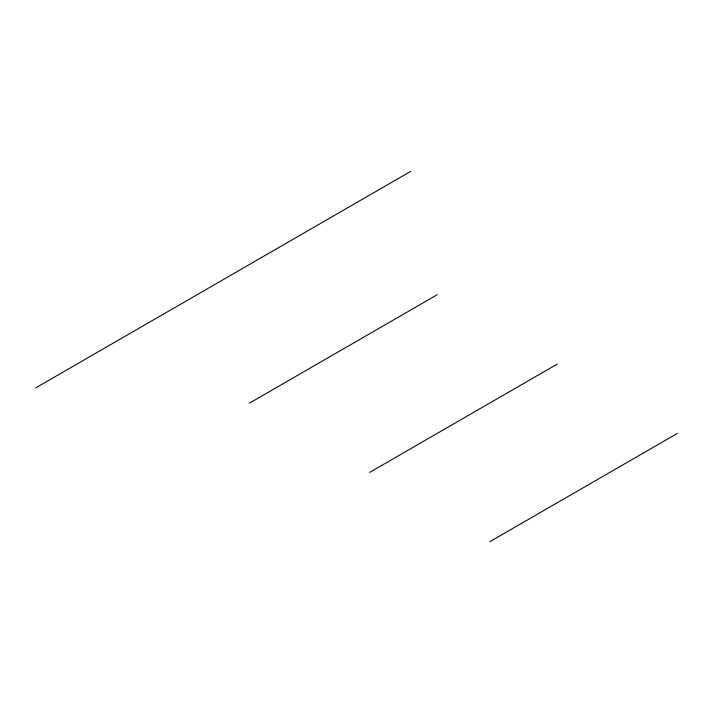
<?xml version="1.0" encoding="UTF-8"?>
<svg xmlns="http://www.w3.org/2000/svg" width="713" height="713" viewBox="0 0 713 713"><rect width="100%" height="100%" fill="white"/><g stroke="black" fill="none" stroke-linecap="round" stroke-linejoin="round"><path stroke-width="1.07" d="M35.65 387.917L410.911 171.263M249.55 403.077L437.185 294.754M369.637 472.407L557.263 364.085M489.715 541.737L677.35 433.415"/></g></svg>
